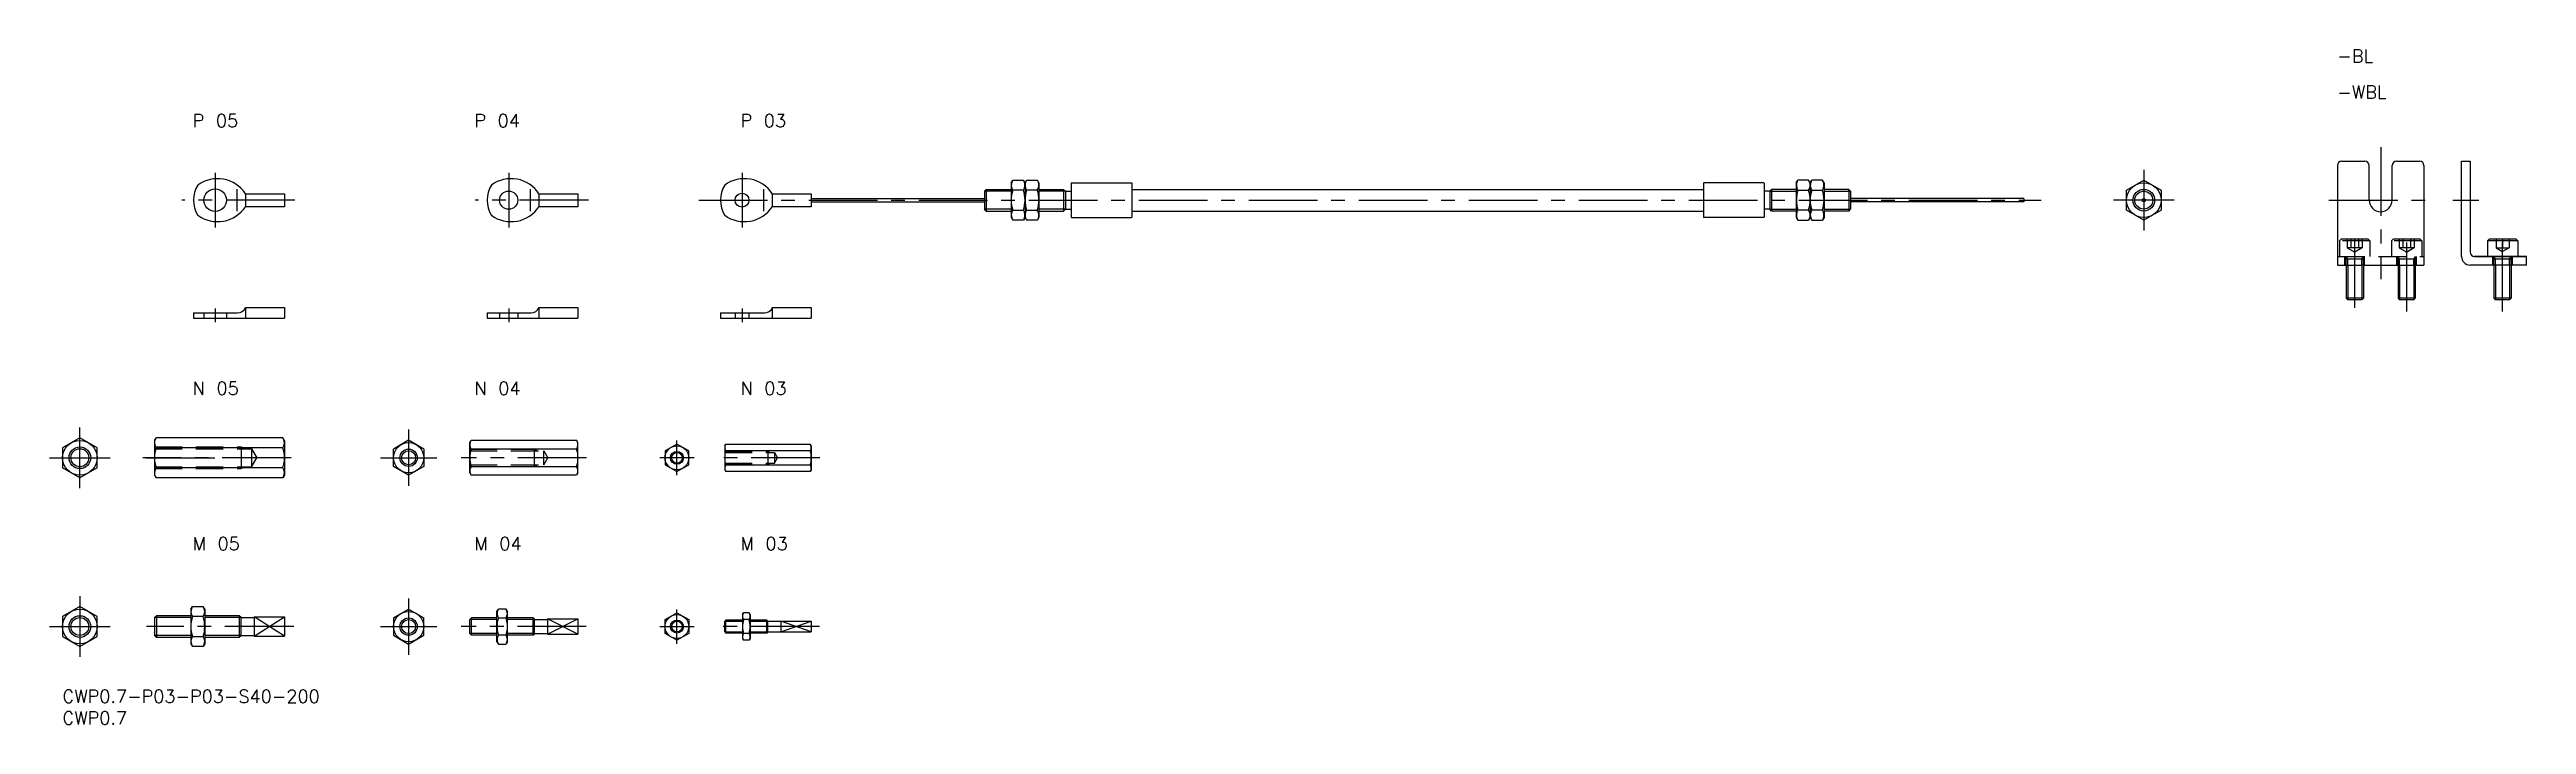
# Model space of a CAD drawing. Extents: x -3 to 569, y -8 to 148.
import ezdxf

# ---------------------------------------------------------------- set-up
doc = ezdxf.new("R2010")
doc.units = 0
doc.header["$LTSCALE"] = 0.5
doc.linetypes.add('CENTER', pattern=[50.8, 31.75, -6.35, 6.35, -6.35])
doc.linetypes.add('DASHED', pattern=[19.05, 12.7, -6.35])
for name, color, linetype in [('MSM_CENTER', 1, 'CENTER'), ('MSM_CONTINUOUS', 7, 'CONTINUOUS'), ('MSM_DASHED', 4, 'DASHED'), ('MSM_NARROW', 5, 'CONTINUOUS'), ('MSM_PART_NUMBER', 7, 'CONTINUOUS')]:
    doc.layers.add(name, color=color, linetype=linetype)
doc.styles.get("Standard").update_dxf_attribs({"font": 'txt.shx', "height": 3, "bigfont": 'bigfont.shx'})

# ---------------------------------------------------------------- blocks, each defined once
blk = doc.blocks.new('*U86')
at = {"layer": 'MSM_PART_NUMBER'}
blk.add_text('CWP0.7-P03-P03-S40-200', height=3, dxfattribs=at).set_placement((0, -3))
blk = doc.blocks.new('*U87')
at = {"layer": 'MSM_PART_NUMBER'}
blk.add_text('CWP0.7', height=3, dxfattribs=at).set_placement((0, -8))
blk = doc.blocks.new('*U88')
at = {"layer": 'MSM_PART_NUMBER'}
blk.add_text('P 04', height=3, dxfattribs=at).set_placement((95.1, 129.97))
blk = doc.blocks.new('*U89')
at = {"layer": 'MSM_PART_NUMBER'}
blk.add_text('P 05', height=3, dxfattribs=at).set_placement((30.04, 129.97))
blk = doc.blocks.new('*U90')
at = {"layer": 'MSM_PART_NUMBER'}
blk.add_text('P 03', height=3, dxfattribs=at).set_placement((156.55, 129.97))
blk = doc.blocks.new('*U92')
at = {"layer": 'MSM_PART_NUMBER'}
blk.add_text('N 04', height=3, dxfattribs=at).set_placement((95.1, 68.15))
blk = doc.blocks.new('*U93')
at = {"layer": 'MSM_PART_NUMBER'}
blk.add_text('N 05', height=3, dxfattribs=at).set_placement((30.04, 68.15))
blk = doc.blocks.new('*U94')
at = {"layer": 'MSM_PART_NUMBER'}
blk.add_text('N 03', height=3, dxfattribs=at).set_placement((156.55, 68.15))
blk = doc.blocks.new('*U95')
at = {"layer": 'MSM_PART_NUMBER'}
blk.add_text('M 04', height=3, dxfattribs=at).set_placement((95.1, 32.29))
blk = doc.blocks.new('*U96')
at = {"layer": 'MSM_PART_NUMBER'}
blk.add_text('M 05', height=3, dxfattribs=at).set_placement((30.04, 32.29))
blk = doc.blocks.new('*U97')
at = {"layer": 'MSM_PART_NUMBER'}
blk.add_text('M 03', height=3, dxfattribs=at).set_placement((156.55, 32.29))

msp = doc.modelspace()

# ---------------------------------------------------------------- linework, layer by layer
at = {"layer": 'MSM_CENTER'}
for p, q in [((535.29, 125.36), (535.29, 94.85)), ((35.24, 119.43), (35.24, 106.77)), ((103.02, 119.43), (103.02, 106.77)), ((156.9, 119.43), (156.9, 106.77)), ((480.58, 120.1), (480.58, 106.1)), ((53.64, 113.1), (27.53, 113.1)), ((121.42, 113.1), (95.31, 113.1)), ((146.9, 113.1), (456.9, 113.1)), ((487.58, 113.1), (473.58, 113.1)), ((523.35, 113.1), (547.24, 113.1)), ((551.95, 113.1), (557.95, 113.1)), ((529.29, 88.25), (529.29, 104.98)), ((541.29, 87.42), (541.29, 104.98)), ((563.45, 87.42), (563.45, 104.98)), ((35.24, 88.06), (35.24, 84.89)), ((103.02, 88.06), (103.02, 84.89)), ((156.9, 88.06), (156.9, 84.89)), ((4, 46.61), (4, 60.61)), ((79.92, 60.11), (79.92, 47.11)), ((141.88, 49.62), (141.88, 57.57)), ((-3, 53.61), (11, 53.61)), ((52.77, 53.61), (18.58, 53.61)), ((19.29, 53.61), (36.88, 53.61)), ((73.42, 53.61), (86.42, 53.61)), ((121.02, 53.61), (92.02, 53.61)), ((145.85, 53.59), (137.91, 53.59)), ((174.9, 53.59), (150.9, 53.59)), ((4, 21.62), (4, 7.62)), ((79.92, 21.12), (79.92, 8.12)), ((141.88, 10.65), (141.88, 18.59)), ((-3, 14.62), (11, 14.62)), ((53.38, 14.62), (19.39, 14.62)), ((73.42, 14.62), (86.42, 14.62)), ((120.92, 14.62), (92.02, 14.62)), ((137.91, 14.62), (145.85, 14.62)), ((174.8, 14.62), (150.92, 14.62))]:
    msp.add_line(p, q, dxfattribs=at)
at = {"layer": 'MSM_CONTINUOUS'}
for p, q in [((525.29, 121.1), (525.29, 98.1)), ((526.29, 122.1), (531.64, 122.1)), ((532.64, 113.1), (532.64, 121.1)), ((537.94, 113.1), (537.94, 121.1)), ((538.94, 122.1), (544.29, 122.1)), ((545.29, 121.1), (545.29, 98.1)), ((553.95, 100.1), (553.95, 122.1)), ((553.95, 122.1), (555.95, 122.1)), ((555.95, 122.1), (555.95, 101.1)), ((42.24, 114.6), (42.24, 111.6)), ((42.24, 114.6), (51.24, 114.6)), ((51.24, 114.6), (51.24, 111.6)), ((110.02, 114.6), (110.02, 111.6)), ((110.02, 114.6), (119.02, 114.6)), ((119.02, 114.6), (119.02, 111.6)), ((163.9, 114.6), (163.9, 111.6)), ((163.9, 114.6), (172.9, 114.6)), ((172.9, 114.6), (172.9, 111.6)), ((213.3, 115.6), (212.9, 115.17)), ((212.9, 115.17), (212.9, 111.04)), ((213.3, 115.6), (219.05, 115.6)), ((213.3, 115.6), (213.3, 110.6)), ((219.05, 117.1), (219.41, 117.72)), ((219.05, 117.1), (219.05, 109.1)), ((219.41, 117.72), (221.9, 117.72)), ((221.9, 115.41), (219.41, 115.41)), ((222.25, 117.1), (221.9, 117.72)), ((222.25, 117.1), (222.61, 117.72)), ((222.25, 117.1), (222.25, 109.1)), ((222.61, 117.72), (225.1, 117.72)), ((225.1, 115.41), (222.61, 115.41)), ((225.45, 117.1), (225.1, 117.72)), ((225.45, 117.1), (225.45, 109.1)), ((225.45, 115.6), (231.17, 115.6)), ((231.17, 115.6), (231.17, 110.6)), ((231.17, 115.6), (231.6, 115.17)), ((231.6, 115.17), (232.9, 115.17)), ((231.6, 115.17), (231.6, 111.04)), ((232.9, 117), (233, 117.1)), ((232.9, 117), (232.9, 109.2)), ((233, 117.1), (246.8, 117.1)), ((246.8, 117.1), (246.9, 117)), ((246.9, 117), (246.9, 109.2)), ((246.9, 115.6), (378.9, 115.6)), ((379, 117.1), (378.9, 117)), ((378.9, 117), (378.9, 109.2)), ((392.8, 117.1), (379, 117.1)), ((392.9, 117), (392.8, 117.1)), ((392.9, 117), (392.9, 109.2)), ((394.2, 115.17), (392.9, 115.17)), ((394.64, 115.6), (394.2, 115.17)), ((394.2, 115.17), (394.2, 111.04)), ((400.35, 115.6), (394.64, 115.6)), ((394.64, 115.6), (394.64, 110.6)), ((400.35, 117.1), (400.71, 117.72)), ((400.35, 117.1), (400.35, 109.1)), ((403.2, 117.72), (400.71, 117.72)), ((400.71, 115.41), (403.2, 115.41)), ((403.55, 117.1), (403.2, 117.72)), ((403.55, 117.1), (403.91, 117.72)), ((403.55, 117.1), (403.55, 109.1)), ((406.4, 117.72), (403.91, 117.72)), ((403.91, 115.41), (406.4, 115.41)), ((406.75, 117.1), (406.4, 117.72)), ((406.75, 117.1), (406.75, 109.1)), ((412.5, 115.6), (406.75, 115.6)), ((412.5, 115.6), (412.9, 115.17)), ((412.5, 115.6), (412.5, 110.6)), ((412.9, 115.17), (412.9, 111.04)), ((476.58, 115.41), (480.58, 117.72)), ((476.58, 110.79), (476.58, 115.41)), ((480.58, 117.72), (484.58, 115.41)), ((484.58, 115.41), (484.58, 110.79)), ((51.24, 111.6), (42.24, 111.6)), ((119.02, 111.6), (110.02, 111.6)), ((172.9, 111.6), (163.9, 111.6)), ((172.9, 113.48), (212.9, 113.48)), ((172.9, 112.73), (212.9, 112.73)), ((213.3, 110.6), (212.9, 111.04)), ((213.3, 110.6), (219.05, 110.6)), ((219.05, 109.1), (219.41, 108.49)), ((219.41, 110.79), (221.9, 110.79)), ((222.25, 109.1), (221.9, 108.49)), ((222.25, 109.1), (222.61, 108.49)), ((222.61, 110.79), (225.1, 110.79)), ((225.45, 109.1), (225.1, 108.49)), ((225.45, 110.6), (231.17, 110.6)), ((231.17, 110.6), (231.6, 111.04)), ((231.6, 111.04), (232.9, 111.04)), ((232.9, 109.2), (233, 109.1)), ((233, 109.1), (246.8, 109.1)), ((246.8, 109.1), (246.9, 109.2)), ((246.9, 110.6), (378.9, 110.6)), ((379, 109.1), (378.9, 109.2)), ((392.8, 109.1), (379, 109.1)), ((392.9, 109.2), (392.8, 109.1)), ((394.2, 111.04), (392.9, 111.04)), ((394.64, 110.6), (394.2, 111.04)), ((400.35, 110.6), (394.64, 110.6)), ((400.35, 109.1), (400.71, 108.49)), ((403.2, 110.79), (400.71, 110.79)), ((403.55, 109.1), (403.2, 108.49)), ((403.55, 109.1), (403.91, 108.49)), ((406.4, 110.79), (403.91, 110.79)), ((406.75, 109.1), (406.4, 108.49)), ((412.5, 110.6), (406.75, 110.6)), ((412.5, 110.6), (412.9, 111.04)), ((452.9, 113.48), (412.9, 113.48)), ((452.9, 112.73), (412.9, 112.73)), ((452.9, 113.48), (452.9, 112.73)), ((480.58, 108.49), (476.58, 110.79)), ((484.58, 110.79), (480.58, 108.49)), ((482.58, 109.64), (482.58, 109.64)), ((483.58, 110.22), (483.58, 110.22)), ((221.9, 108.49), (219.41, 108.49)), ((225.1, 108.49), (222.61, 108.49)), ((400.71, 108.49), (403.2, 108.49)), ((403.91, 108.49), (406.4, 108.49)), ((559.95, 103.7), (560.35, 104.1)), ((566.95, 103.7), (559.95, 103.7)), ((559.95, 103.7), (559.95, 100.1)), ((566.55, 104.1), (560.35, 104.1)), ((566.95, 103.7), (566.55, 104.1)), ((566.95, 103.7), (566.95, 100.1)), ((525.29, 98.1), (545.29, 98.1)), ((527.29, 98.1), (527.29, 90.48)), ((531.29, 98.1), (531.29, 90.48)), ((539.29, 98.1), (539.29, 90.48)), ((543.29, 98.1), (543.29, 90.48)), ((568.95, 98.1), (555.95, 98.1)), ((568.95, 100.1), (556.95, 100.1)), ((556.95, 100.1), (568.95, 100.1)), ((561.45, 98.1), (561.45, 90.48)), ((565.45, 98.1), (565.45, 90.48)), ((568.95, 98.1), (568.95, 100.1)), ((30.26, 87.08), (40.41, 87.08)), ((30.26, 87.08), (30.26, 85.88)), ((30.26, 85.88), (51.24, 85.88)), ((42.24, 88.28), (51.24, 88.28)), ((42.24, 88.28), (42.24, 85.88)), ((51.24, 88.28), (51.24, 85.88)), ((98.05, 87.08), (108.19, 87.08)), ((98.05, 87.08), (98.05, 85.88)), ((98.05, 85.88), (119.02, 85.88)), ((110.02, 88.28), (119.02, 88.28)), ((110.02, 88.28), (110.02, 85.88)), ((119.02, 88.28), (119.02, 85.88)), ((151.93, 87.08), (162.07, 87.08)), ((151.93, 87.08), (151.93, 85.88)), ((151.93, 85.88), (172.9, 85.88)), ((163.9, 88.28), (172.9, 88.28)), ((163.9, 88.28), (163.9, 85.88)), ((172.9, 88.28), (172.9, 85.88)), ((531.29, 90.48), (527.29, 90.48)), ((527.29, 90.48), (527.67, 90.1)), ((530.92, 90.1), (527.67, 90.1)), ((530.92, 90.1), (531.29, 90.48)), ((543.29, 90.48), (539.29, 90.48)), ((539.29, 90.48), (539.67, 90.1)), ((542.92, 90.1), (539.67, 90.1)), ((542.92, 90.1), (543.29, 90.48)), ((565.45, 90.48), (561.45, 90.48)), ((561.45, 90.48), (561.83, 90.1)), ((565.07, 90.1), (561.83, 90.1)), ((565.07, 90.1), (565.45, 90.48)), ((4, 58.23), (0, 55.92)), ((8, 55.92), (4, 58.23)), ((21.24, 57.61), (21.6, 58.23)), ((21.24, 57.61), (21.24, 49.61)), ((50.88, 58.23), (21.6, 58.23)), ((51.24, 57.61), (50.88, 58.23)), ((51.24, 57.61), (51.24, 49.61)), ((79.92, 57.65), (76.42, 55.63)), ((83.42, 55.63), (79.92, 57.65)), ((94.02, 57.11), (94.34, 57.65)), ((94.34, 57.65), (118.71, 57.65)), ((119.02, 57.11), (118.71, 57.65)), ((0, 55.92), (0, 51.3)), ((8, 51.3), (8, 55.92)), ((50.88, 55.92), (21.6, 55.92)), ((76.42, 51.59), (76.42, 55.63)), ((79.92, 49.57), (76.42, 51.59)), ((83.42, 51.59), (79.92, 49.57)), ((81.67, 56.64), (81.67, 56.64)), ((82.55, 56.14), (82.55, 56.14)), ((83.42, 55.63), (83.42, 51.59)), ((94.02, 50.11), (94.02, 57.11)), ((118.71, 55.63), (94.34, 55.63)), ((94.34, 51.59), (118.71, 51.59)), ((119.02, 50.11), (119.02, 57.11)), ((141.88, 56.77), (139.13, 55.18)), ((139.13, 55.18), (139.13, 52.01)), ((139.13, 52.01), (141.88, 50.42)), ((144.63, 55.18), (141.88, 56.77)), ((141.88, 50.42), (144.63, 52.01)), ((144.63, 52.01), (144.63, 55.18)), ((152.9, 56.34), (153.15, 56.77)), ((152.9, 56.34), (152.9, 50.84)), ((153.15, 56.77), (172.66, 56.77)), ((172.66, 55.18), (153.15, 55.18)), ((153.15, 52.01), (172.66, 52.01)), ((172.9, 56.34), (172.66, 56.77)), ((172.9, 56.34), (172.9, 50.84)), ((4, 48.99), (0, 51.3)), ((8, 51.3), (4, 48.99)), ((6, 50.15), (6, 50.15)), ((7, 50.72), (7, 50.72)), ((21.24, 49.61), (21.6, 48.99)), ((50.88, 51.3), (21.6, 51.3)), ((50.88, 48.99), (21.6, 48.99)), ((51.24, 49.61), (50.88, 48.99)), ((94.02, 50.11), (94.34, 49.57)), ((118.71, 49.57), (94.34, 49.57)), ((119.02, 50.11), (118.71, 49.57)), ((152.9, 50.84), (153.15, 50.42)), ((172.66, 50.42), (153.15, 50.42)), ((172.9, 50.84), (172.66, 50.42)), ((4, 19.24), (0, 16.93)), ((8, 16.93), (4, 19.24)), ((29.64, 18.62), (30, 19.24)), ((29.64, 18.62), (29.64, 10.62)), ((30, 19.24), (32.48, 19.24)), ((32.84, 18.62), (32.48, 19.24)), ((32.84, 18.62), (32.84, 10.62)), ((76.42, 16.64), (79.92, 18.66)), ((78.17, 17.65), (78.17, 17.65)), ((79.92, 18.66), (83.42, 16.64)), ((100.32, 18.12), (100.64, 18.66)), ((100.32, 11.12), (100.32, 18.12)), ((102.41, 18.66), (100.64, 18.66)), ((102.72, 18.12), (102.41, 18.66)), ((102.72, 11.12), (102.72, 18.12)), ((139.13, 16.21), (141.88, 17.79)), ((141.88, 17.79), (144.63, 16.21)), ((157, 17.37), (157.25, 17.79)), ((157, 17.37), (157, 11.87)), ((158.56, 17.79), (157.25, 17.79)), ((158.8, 17.37), (158.56, 17.79)), ((158.8, 17.37), (158.8, 11.87)), ((0, 16.93), (0, 12.31)), ((0, 12.31), (4, 10)), ((1, 11.73), (1, 11.73)), ((4, 10), (8, 12.31)), ((8, 12.31), (8, 16.93)), ((21.24, 16.69), (21.67, 17.12)), ((21.24, 16.69), (21.24, 12.55)), ((21.24, 12.55), (21.67, 12.12)), ((29.64, 17.12), (21.67, 17.12)), ((21.67, 17.12), (21.67, 12.12)), ((29.64, 12.12), (21.67, 12.12)), ((32.48, 16.93), (30, 16.93)), ((30, 12.31), (32.48, 12.31)), ((40.81, 17.12), (32.84, 17.12)), ((40.81, 12.12), (32.84, 12.12)), ((41.24, 16.69), (40.81, 17.12)), ((40.81, 17.12), (40.81, 12.12)), ((41.24, 12.55), (40.81, 12.12)), ((41.24, 12.55), (41.24, 16.69)), ((41.24, 16.69), (44.24, 16.69)), ((41.24, 12.55), (44.24, 12.55)), ((44.24, 16.87), (44.24, 12.37)), ((44.24, 16.87), (51.24, 16.87)), ((44.24, 12.37), (51.24, 12.37)), ((51.24, 16.87), (51.24, 12.37)), ((76.42, 16.64), (76.42, 12.6)), ((76.42, 12.6), (79.92, 10.58)), ((77.3, 17.14), (77.3, 17.14)), ((79.92, 10.58), (83.42, 12.6)), ((83.42, 12.6), (83.42, 16.64)), ((94.4, 16.62), (94.02, 16.24)), ((94.02, 13), (94.02, 16.24)), ((94.02, 13), (94.4, 12.62)), ((94.4, 12.62), (94.4, 16.62)), ((100.32, 16.62), (94.4, 16.62)), ((100.32, 12.62), (94.4, 12.62)), ((100.64, 16.64), (102.41, 16.64)), ((102.41, 12.6), (100.64, 12.6)), ((108.64, 16.62), (102.72, 16.62)), ((108.64, 12.62), (102.72, 12.62)), ((108.64, 16.62), (109.02, 16.24)), ((108.64, 12.62), (108.64, 16.62)), ((109.02, 13), (108.64, 12.62)), ((109.02, 13), (109.02, 16.24)), ((109.02, 16.24), (112.02, 16.24)), ((109.02, 13), (112.02, 13)), ((112.02, 16.37), (119.02, 16.37)), ((112.02, 16.37), (112.02, 12.87)), ((112.02, 12.87), (119.02, 12.87)), ((119.02, 16.37), (119.02, 12.87)), ((139.13, 13.03), (139.13, 16.21)), ((141.88, 11.44), (139.13, 13.03)), ((144.63, 13.03), (141.88, 11.44)), ((144.63, 16.21), (144.63, 13.03)), ((153.17, 16.12), (152.9, 15.85)), ((152.9, 13.39), (152.9, 15.85)), ((152.9, 13.39), (153.17, 13.12)), ((153.17, 13.12), (153.17, 16.12)), ((157, 16.12), (153.17, 16.12)), ((157, 13.12), (153.17, 13.12)), ((157, 11.87), (157.25, 11.44)), ((158.56, 16.21), (157.25, 16.21)), ((158.56, 13.03), (157.25, 13.03)), ((158.56, 11.44), (157.25, 11.44)), ((158.8, 11.87), (158.56, 11.44)), ((162.63, 16.12), (158.8, 16.12)), ((162.63, 13.12), (158.8, 13.12)), ((162.63, 13.12), (162.63, 16.12)), ((162.63, 16.12), (162.9, 15.85)), ((162.9, 13.39), (162.63, 13.12)), ((162.9, 13.39), (162.9, 15.85)), ((162.9, 15.85), (165.9, 15.85)), ((162.9, 13.39), (165.9, 13.39)), ((165.9, 15.87), (165.9, 13.37)), ((165.9, 15.87), (172.9, 15.87)), ((165.9, 13.37), (172.9, 13.37)), ((172.9, 15.87), (172.9, 13.37)), ((2, 11.15), (2, 11.15)), ((29.64, 10.62), (30, 10)), ((32.48, 10), (30, 10)), ((32.84, 10.62), (32.48, 10)), ((100.32, 11.12), (100.64, 10.58)), ((100.64, 10.58), (102.41, 10.58)), ((102.72, 11.12), (102.41, 10.58))]:
    msp.add_line(p, q, dxfattribs=at)
for centre, radius in [((35.24, 113.1), 2.6), ((103.02, 113.1), 2.1), ((156.9, 113.1), 1.6), ((480.58, 113.1), 4), ((480.58, 113.1), 2.5), ((480.58, 113.1), 0.375), ((4, 53.61), 4), ((4, 53.61), 2.07), ((79.92, 53.61), 3.5), ((79.92, 53.61), 1.62), ((141.88, 53.59), 2.75), ((141.88, 53.59), 1.23), ((4, 14.62), 4), ((79.92, 14.62), 3.5), ((141.88, 14.62), 2.75), ((4, 14.62), 2.5), ((79.92, 14.62), 2), ((141.88, 14.62), 1.23)]:
    msp.add_circle(centre, radius, dxfattribs=at)
for centre, radius, start, end in [((526.29, 121.1), 1, 90, 180), ((531.64, 121.1), 1, 0, 90), ((538.94, 121.1), 1, 90, 180), ((544.29, 121.1), 1, 0, 90), ((36.87, 113.1), 6.62, 148.1092, 211.8908), ((35.78, 110.31), 7.76, 33.6204, 125.7699), ((104.65, 113.1), 6.62, 148.1092, 211.8908), ((103.56, 110.31), 7.76, 33.6204, 125.7699), ((158.53, 113.1), 6.62, 148.1092, 211.8908), ((157.44, 110.31), 7.76, 33.6204, 125.7699), ((221.1, 116.57), 2.04, 154.3842, 214.3842), ((226.7, 113.1), 7.64, 162.412, 197.588), ((220.21, 116.57), 2.04, 325.6158, 25.6158), ((214.61, 113.1), 7.64, 342.412, 17.588), ((224.3, 116.57), 2.04, 154.3842, 214.3842), ((229.9, 113.1), 7.64, 162.412, 197.588), ((223.41, 116.57), 2.04, 325.6158, 25.6158), ((217.81, 113.1), 7.64, 342.412, 17.588), ((402.4, 116.57), 2.04, 154.3842, 214.3842), ((408, 113.1), 7.64, 162.412, 197.588), ((401.51, 116.57), 2.04, 325.6158, 25.6158), ((395.91, 113.1), 7.64, 342.412, 17.588), ((405.6, 116.57), 2.04, 154.3842, 214.3842), ((411.2, 113.1), 7.64, 162.412, 197.588), ((404.71, 116.57), 2.04, 325.6158, 25.6158), ((399.11, 113.1), 7.64, 342.412, 17.588), ((35.78, 115.9), 7.76, 234.2301, 326.3796), ((103.56, 115.9), 7.76, 234.2301, 326.3796), ((157.44, 115.9), 7.76, 234.2301, 326.3796), ((221.1, 109.64), 2.04, 145.6158, 205.6158), ((220.21, 109.64), 2.04, 334.3842, 34.3842), ((224.3, 109.64), 2.04, 145.6158, 205.6158), ((223.41, 109.64), 2.04, 334.3842, 34.3842), ((402.4, 109.64), 2.04, 145.6158, 205.6158), ((401.51, 109.64), 2.04, 334.3842, 34.3842), ((405.6, 109.64), 2.04, 145.6158, 205.6158), ((404.71, 109.64), 2.04, 334.3842, 34.3842), ((535.29, 113.1), 2.65, 180, 0), ((555.95, 100.1), 2, 180, 270), ((556.95, 101.1), 1, 180, 270), ((40.41, 89.08), 2, 270, 336.4218), ((108.19, 89.08), 2, 270, 336.4218), ((162.07, 89.08), 2, 270, 336.4218), ((23.28, 57.07), 2.04, 154.3842, 214.3842), ((49.2, 57.07), 2.04, 325.6158, 25.6158), ((95.81, 56.64), 1.79, 154.3842, 214.3842), ((117.23, 56.64), 1.79, 325.6158, 25.6158), ((28.88, 53.61), 7.64, 162.412, 197.588), ((43.6, 53.61), 7.64, 342.412, 17.588), ((100.71, 53.61), 6.69, 162.412, 197.588), ((95.81, 50.58), 1.79, 145.6158, 205.6158), ((112.34, 53.61), 6.69, 342.412, 17.588), ((117.23, 50.58), 1.79, 334.3842, 34.3842), ((154.31, 55.98), 1.41, 154.3842, 214.3842), ((158.16, 53.59), 5.25, 162.412, 197.588), ((154.31, 51.21), 1.41, 145.6158, 205.6158), ((171.5, 55.98), 1.41, 325.6158, 25.6158), ((167.65, 53.59), 5.25, 342.412, 17.588), ((171.5, 51.21), 1.41, 334.3842, 34.3842), ((23.28, 50.15), 2.04, 145.6158, 205.6158), ((49.2, 50.15), 2.04, 334.3842, 34.3842), ((31.68, 18.08), 2.04, 154.3842, 214.3842), ((30.8, 18.08), 2.04, 325.6158, 25.6158), ((102.11, 17.65), 1.79, 154.3842, 214.3842), ((100.93, 17.65), 1.79, 325.6158, 25.6158), ((158.41, 17), 1.41, 154.3842, 214.3842), ((157.4, 17), 1.41, 325.6158, 25.6158), ((37.28, 14.62), 7.64, 162.412, 197.588), ((31.68, 11.15), 2.04, 145.6158, 205.6158), ((25.2, 14.62), 7.64, 342.412, 17.588), ((30.8, 11.15), 2.04, 334.3842, 34.3842), ((107.01, 14.62), 6.69, 162.412, 197.588), ((102.11, 11.59), 1.79, 145.6158, 205.6158), ((96.04, 14.62), 6.69, 342.412, 17.588), ((100.93, 11.59), 1.79, 334.3842, 34.3842), ((162.26, 14.62), 5.25, 162.412, 197.588), ((158.41, 12.24), 1.41, 145.6158, 205.6158), ((153.55, 14.62), 5.25, 342.412, 17.588), ((157.4, 12.24), 1.41, 334.3842, 34.3842)]:
    msp.add_arc(centre, radius, start, end, dxfattribs=at)
at = {"layer": 'MSM_DASHED'}
for p, q in [((525.79, 103.7), (526.19, 104.1)), ((532.79, 103.7), (525.79, 103.7)), ((525.79, 103.7), (525.79, 100.1)), ((532.39, 104.1), (526.19, 104.1)), ((527.56, 104.1), (527.56, 102.1)), ((528.43, 104.1), (528.43, 102.1)), ((530.16, 104.1), (530.16, 102.1)), ((531.03, 104.1), (531.03, 102.1)), ((532.79, 103.7), (532.39, 104.1)), ((532.79, 103.7), (532.79, 100.1)), ((537.79, 103.7), (538.19, 104.1)), ((544.79, 103.7), (537.79, 103.7)), ((537.79, 103.7), (537.79, 100.1)), ((544.39, 104.1), (538.19, 104.1)), ((539.56, 104.1), (539.56, 102.1)), ((540.43, 104.1), (540.43, 102.1)), ((542.16, 104.1), (542.16, 102.1)), ((543.03, 104.1), (543.03, 102.1)), ((544.79, 103.7), (544.39, 104.1)), ((544.79, 103.7), (544.79, 100.1)), ((561.95, 104.1), (561.95, 102.1)), ((563.45, 104.1), (563.45, 102.1)), ((564.95, 104.1), (564.95, 102.1)), ((525.29, 100.1), (545.29, 100.1)), ((527.04, 98.1), (527.04, 100.1)), ((527.67, 99.45), (527.29, 100.1)), ((527.29, 98.1), (527.29, 100.1)), ((531.29, 99.45), (527.29, 99.45)), ((531.03, 102.1), (527.56, 102.1)), ((527.56, 102.1), (529.29, 101.1)), ((527.67, 98.1), (527.67, 99.45)), ((531.03, 102.1), (529.29, 101.1)), ((530.92, 99.45), (531.29, 100.1)), ((530.92, 98.1), (530.92, 99.45)), ((531.29, 98.1), (531.29, 100.1)), ((531.54, 98.1), (531.54, 100.1)), ((539.04, 98.1), (539.04, 100.1)), ((539.67, 99.45), (539.29, 100.1)), ((539.29, 98.1), (539.29, 100.1)), ((543.29, 99.45), (539.29, 99.45)), ((543.03, 102.1), (539.56, 102.1)), ((539.56, 102.1), (541.29, 101.1)), ((539.67, 98.1), (539.67, 99.45)), ((543.03, 102.1), (541.29, 101.1)), ((542.92, 99.45), (543.29, 100.1)), ((542.92, 98.1), (542.92, 99.45)), ((543.29, 98.1), (543.29, 100.1)), ((543.54, 98.1), (543.54, 100.1)), ((561.2, 98.1), (561.2, 100.1)), ((561.83, 99.45), (561.45, 100.1)), ((561.45, 98.1), (561.45, 100.1)), ((565.45, 99.45), (561.45, 99.45)), ((561.83, 98.1), (561.83, 99.45)), ((561.95, 102.1), (563.45, 101.24)), ((561.95, 102.1), (564.95, 102.1)), ((564.95, 102.1), (563.45, 101.24)), ((565.07, 99.45), (565.45, 100.1)), ((565.07, 98.1), (565.07, 99.45)), ((565.45, 98.1), (565.45, 100.1)), ((565.7, 98.1), (565.7, 100.1)), ((32.64, 87.08), (32.64, 85.88)), ((37.84, 87.08), (37.84, 85.88)), ((100.92, 87.08), (100.92, 85.88)), ((105.12, 87.08), (105.12, 85.88)), ((155.3, 87.08), (155.3, 85.88)), ((158.5, 87.08), (158.5, 85.88)), ((21.24, 56.11), (41.24, 56.11)), ((21.24, 55.68), (43.64, 55.68)), ((21.24, 51.54), (43.64, 51.54)), ((41.24, 56.11), (41.24, 51.11)), ((41.24, 56.11), (41.99, 55.68)), ((41.24, 51.11), (41.99, 51.54)), ((43.64, 55.68), (43.64, 51.54)), ((43.64, 55.68), (44.83, 53.61)), ((43.64, 51.54), (44.83, 53.61)), ((94.02, 55.61), (109.02, 55.61)), ((94.02, 55.23), (111.12, 55.23)), ((94.02, 51.99), (111.12, 51.99)), ((94.02, 51.61), (109.02, 51.61)), ((109.02, 51.61), (109.02, 55.61)), ((109.02, 55.61), (109.68, 55.23)), ((109.02, 51.61), (109.68, 51.99)), ((111.12, 51.99), (111.12, 55.23)), ((111.12, 55.23), (112.06, 53.61)), ((111.12, 51.99), (112.06, 53.61)), ((152.9, 55.09), (162.9, 55.09)), ((152.9, 54.82), (164.4, 54.82)), ((152.9, 52.37), (164.4, 52.37)), ((152.9, 52.09), (162.9, 52.09)), ((162.9, 55.09), (163.37, 54.82)), ((162.9, 55.09), (162.9, 52.09)), ((162.9, 52.09), (163.37, 52.37)), ((164.4, 54.82), (164.4, 52.37)), ((164.4, 54.82), (165.11, 53.59)), ((164.4, 52.37), (165.11, 53.59)), ((21.24, 51.11), (41.24, 51.11))]:
    msp.add_line(p, q, dxfattribs=at)
at = {"layer": 'MSM_NARROW'}
for p, q in [((40.24, 115.66), (40.24, 110.55)), ((108.02, 115.66), (108.02, 110.55)), ((161.9, 115.66), (161.9, 110.55)), ((219.05, 115.17), (212.9, 115.17)), ((231.6, 115.17), (225.45, 115.17)), ((394.2, 115.17), (400.35, 115.17)), ((406.75, 115.17), (412.9, 115.17)), ((219.05, 111.04), (212.9, 111.04)), ((231.6, 111.04), (225.45, 111.04)), ((394.2, 111.04), (400.35, 111.04)), ((406.75, 111.04), (412.9, 111.04)), ((527.67, 98.1), (527.67, 90.1)), ((530.92, 98.1), (530.92, 90.1)), ((539.67, 98.1), (539.67, 90.1)), ((542.92, 98.1), (542.92, 90.1)), ((561.83, 98.1), (561.83, 90.1)), ((565.07, 98.1), (565.07, 90.1)), ((29.64, 16.69), (21.24, 16.69)), ((29.64, 12.55), (21.24, 12.55)), ((41.24, 16.69), (32.84, 16.69)), ((41.24, 12.55), (32.84, 12.55)), ((44.24, 12.37), (51.24, 16.87)), ((51.24, 12.37), (44.24, 16.87)), ((100.32, 16.24), (94.02, 16.24)), ((100.32, 13), (94.02, 13)), ((109.02, 16.24), (102.72, 16.24)), ((109.02, 13), (102.72, 13)), ((112.02, 12.87), (119.02, 16.37)), ((119.02, 12.87), (112.02, 16.37)), ((152.9, 15.85), (157, 15.85)), ((152.9, 13.39), (157, 13.39)), ((158.8, 15.85), (162.9, 15.85)), ((158.8, 13.39), (162.9, 13.39)), ((165.9, 13.37), (172.9, 15.87)), ((172.9, 13.37), (165.9, 15.87))]:
    msp.add_line(p, q, dxfattribs=at)
for centre, radius in [((480.58, 113.1), 2.07), ((4, 53.61), 2.5), ((79.92, 53.61), 2), ((141.88, 53.59), 1.5), ((4, 14.62), 2.07), ((79.92, 14.62), 1.62), ((141.88, 14.62), 1.5)]:
    msp.add_circle(centre, radius, dxfattribs=at)

# ---------------------------------------------------------------- block references
at = {"layer": 'MSM_CONTINUOUS'}
for name in ['*U89', '*U88', '*U90', '*U93', '*U92', '*U94', '*U96', '*U95', '*U97', '*U86', '*U87']:
    msp.add_blockref(name, (0, 0), dxfattribs=at)

# ---------------------------------------------------------------- texts
at = {"layer": 'MSM_PART_NUMBER', "color": 7, "linetype": 'CONTINUOUS'}
for s, p in [('-BL', (525.29, 144.9)), ('-WBL', (525.29, 136.57))]:
    msp.add_text(s, height=3, dxfattribs=at).set_placement(p)

doc.saveas('drawing.dxf')
